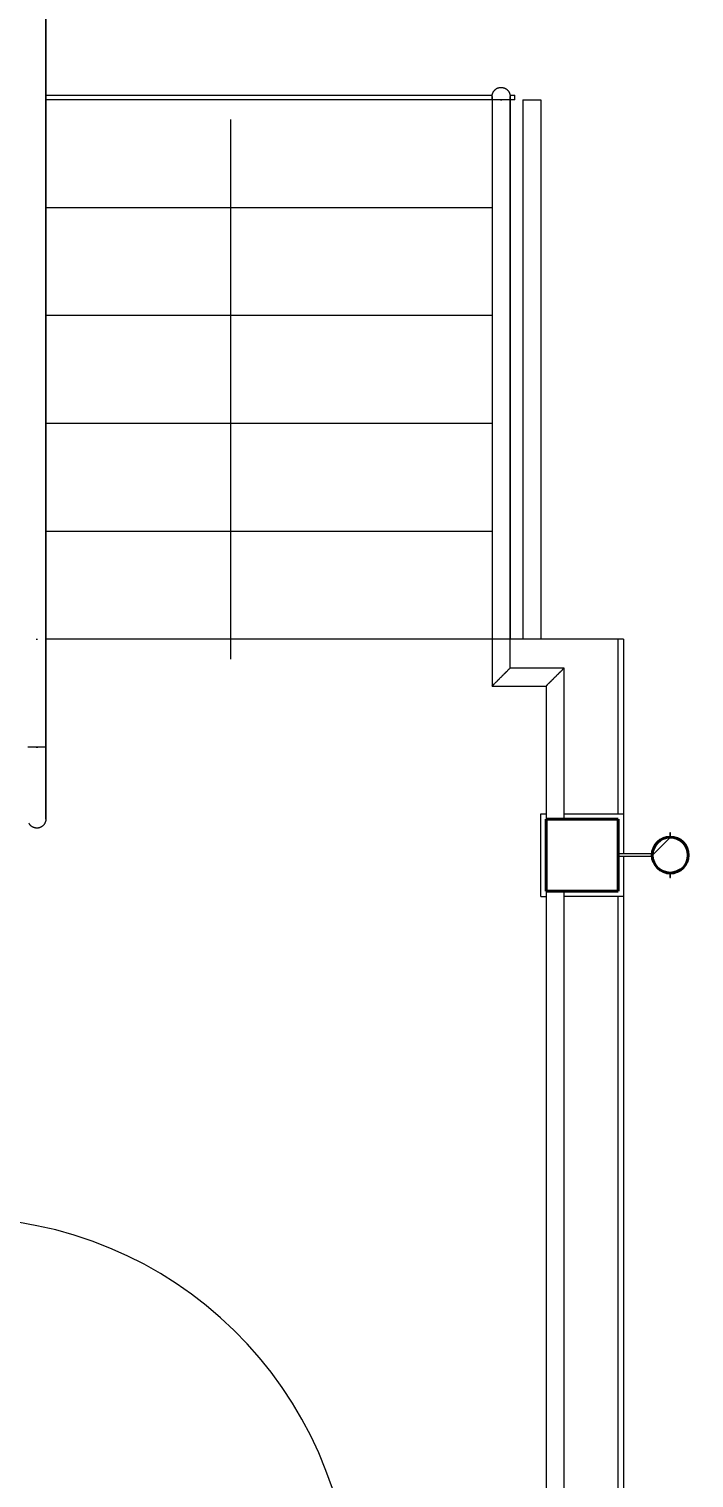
# Model space of a CAD drawing. Header units: millimetres. Extents: x -21010 to 105841, y -18351 to 135084.
# Drawn here: x 48627 to 50475, y 38593 to 42622 of the extents above; entities that cross this region are included whole.
import ezdxf
from ezdxf import colors
from ezdxf.entities.mleader import LeaderData, LeaderLine
from ezdxf.math import Vec2, Vec3

# ---------------------------------------------------------------- set-up
doc = ezdxf.new("R2010")
doc.units = ezdxf.units.MM
doc.linetypes.add('ADSK_Сверху', pattern=[450, 300, -150])
doc.layers.add('Двери открывание', color=7, linetype='Continuous', lineweight=9, true_color=0xc0c0c0)
for name, color, linetype, lineweight in [('ДОНМ_ТХ_Анно', 84, 'Continuous', 20), ('Лестницы', 7, 'Continuous', 9), ('Линии', 7, 'Continuous', 9), ('Несущие колонны', 7, 'Continuous', 9), ('Обобщенные модели', 7, 'Continuous', 9), ('Ограждение', 7, 'Continuous', 9), ('Перекрытие', 7, 'Continuous', 18), ('Стены наружные', 7, 'Continuous', 18), ('Узлы', 7, 'Continuous', 18)]:
    doc.layers.add(name, color=color, linetype=linetype, lineweight=lineweight)
doc.layers.add('Мультивыноски отполение', color=7, linetype='Continuous')
doc.styles.add('DCAD_TEXT', font='GOST_Common.ttf', dxfattribs={"height": 180})
doc.styles.add('ТХ_ДОНМ', font='ARIALN.TTF')

# ---------------------------------------------------------------- blocks, each defined once
blk = doc.blocks.new('_None')
blk = doc.blocks.new('1 этаж 21082025')
at = {"layer": 'Двери открывание'}
blk.add_arc((54170, -5251), 1092, 1.0494, 90, dxfattribs=at)
at = {"layer": 'Лестницы'}
for p, q in [((55652, -1350), (54412, -1350)), ((55652, -1350), (54412, -1350)), ((55652, -1650), (54412, -1650)), ((55652, -1650), (54412, -1650)), ((55652, -1950), (54412, -1950)), ((55652, -1950), (54412, -1950)), ((55652, -2250), (54412, -2250)), ((55652, -2250), (54412, -2250)), ((55652, -2550), (54412, -2550))]:
    blk.add_line(p, q, dxfattribs=at)
at = {"layer": 'Линии', "linetype": 'ADSK_Сверху'}
blk.add_arc((56182, -1298), 748.7, 0, 90, dxfattribs=at)
at = {"layer": 'Несущие колонны', "lineweight": 40}
for p, q in [((56002, -3050), (55802, -3050)), ((55802, -3050), (55802, -3250)), ((55802, -3050), (56002, -3050)), ((55802, -3250), (55802, -3050)), ((56002, -3250), (56002, -3050)), ((56002, -3050), (56002, -3250)), ((55802, -3250), (56002, -3250)), ((56002, -3250), (55802, -3250))]:
    blk.add_line(p, q, dxfattribs=at)
at = {"layer": 'Обобщенные модели', "linetype": 'Continuous', "lineweight": 9}
blk.add_line((56097.1, -3151), (56148, -3100.1), dxfattribs=at)
at = {"layer": 'Обобщенные модели'}
for p, q in [((56148, -3088), (56146, -3088)), ((56146, -3088), (56146, -3098)), ((56148, -3088), (56146, -3088)), ((56146, -3088), (56146, -3098)), ((56148, -3088), (56146, -3088)), ((56146, -3088), (56146, -3098)), ((56148, -3088), (56146, -3088)), ((56146, -3088), (56146, -3098)), ((56146, -3100), (56146, -3098)), ((56148, -3100), (56146, -3100)), ((56148, -3098), (56148, -3088)), ((56148, -3098), (56148, -3088)), ((56148, -3098), (56148, -3088)), ((56148, -3098), (56148, -3088)), ((56148, -3098), (56148, -3100)), ((56095, -3146.7), (56002, -3146.7)), ((56002, -3153.3), (56095, -3153.3)), ((56095, -3149.1), (56095, -3146.7)), ((56095, -3153.3), (56095, -3150.9)), ((56146, -3202), (56146, -3200)), ((56146, -3200), (56148, -3200)), ((56146, -3202), (56146, -3212)), ((56146, -3202), (56146, -3212)), ((56146, -3202), (56146, -3212)), ((56146, -3202), (56146, -3212)), ((56146, -3212), (56148, -3212)), ((56146, -3212), (56148, -3212)), ((56146, -3212), (56148, -3212)), ((56146, -3212), (56148, -3212)), ((56148, -3200), (56148, -3202)), ((56148, -3212), (56148, -3202)), ((56148, -3212), (56148, -3202)), ((56148, -3212), (56148, -3202)), ((56148, -3212), (56148, -3202))]:
    blk.add_line(p, q, dxfattribs=at)
for start, end in [(0, 180), (180, 0)]:
    blk.add_arc((56147, -3150), 52, start, end, dxfattribs=at)
at = {"layer": 'Обобщенные модели', "lineweight": 40}
for start, end in [(0, 180), (180, 0)]:
    blk.add_arc((56147, -3150), 50, start, end, dxfattribs=at)
at = {"layer": 'Ограждение'}
for p, q in [((54412, -750), (54412, -2550)), ((54412, -2555.9), (54412, -755.9)), ((55652, -1039.5), (55652.1, -1038.5)), ((55652, -1040.5), (55652, -1039.5)), ((55652, -1040.6), (55652, -1040.5)), ((55652, -1040.5), (55652, -1040.5)), ((55652, -1040.5), (55652, -1040.5)), ((55652, -1040.5), (55652, -1040.6)), ((55652, -1040.7), (55652, -1040.6)), ((55652, -1040.6), (55652, -1040.7)), ((55652, -1040.9), (55652, -1040.7)), ((55652, -1040.7), (55652, -1040.9)), ((55652, -1041.2), (55652, -1040.9)), ((55652, -1040.9), (55652, -1041.2)), ((55652, -1041.5), (55652, -1041.2)), ((55652, -1041.2), (55652, -1041.5)), ((55652, -1041.9), (55652, -1041.5)), ((55652, -1041.5), (55652, -1041.9)), ((55652, -1042.3), (55652, -1041.9)), ((55652, -1041.9), (55652, -1042.4)), ((55652, -1042.8), (55652, -1042.3)), ((55652, -1042.4), (55652, -1042.9)), ((55652, -1043.3), (55652, -1042.8)), ((55652, -1042.9), (55652, -1043.4)), ((55652, -1043.9), (55652, -1043.3)), ((55652, -1043.4), (55652, -1044)), ((55652, -1044.6), (55652, -1043.9)), ((55652, -1044), (55652, -1044.7)), ((55652, -1045.3), (55652, -1044.6)), ((55652, -1044.7), (55652, -1045.4)), ((55652, -1046.1), (55652, -1045.3)), ((55652, -1045.4), (55652, -1046.2)), ((55652, -1046.9), (55652, -1046.1)), ((55652, -1046.2), (55652, -1047)), ((55652, -1047.7), (55652, -1046.9)), ((55652, -1047), (55652, -1047.9)), ((55652.1, -1038.5), (55652.2, -1037.5)), ((55652.2, -1037.5), (55652.3, -1036.5)), ((55652.3, -1036.5), (55652.5, -1035.5)), ((55652.5, -1035.5), (55652.7, -1034.5)), ((55652.7, -1034.5), (55653, -1033.5)), ((55653, -1033.5), (55653.3, -1032.6)), ((55653.3, -1032.6), (55653.6, -1031.6)), ((55653.6, -1031.6), (55654, -1030.7)), ((55654, -1030.7), (55654.4, -1029.8)), ((55654.4, -1029.8), (55654.8, -1028.9)), ((55654.8, -1028.9), (55655.3, -1028)), ((55655.3, -1028), (55655.8, -1027.2)), ((55655.8, -1027.2), (55656.4, -1026.3)), ((55656.4, -1026.3), (55656.9, -1025.5)), ((55656.9, -1025.5), (55657.6, -1024.7)), ((55657.6, -1024.7), (55658.2, -1024)), ((55658.2, -1024), (55658.9, -1023.2)), ((55658.9, -1023.2), (55659.6, -1022.5)), ((55659.6, -1022.5), (55660.3, -1021.8)), ((55660.3, -1021.8), (55661.1, -1021.2)), ((55661.1, -1021.2), (55661.9, -1020.6)), ((55661.9, -1020.6), (55662.7, -1020)), ((55662.7, -1020), (55663.5, -1019.4)), ((55663.5, -1019.4), (55664.3, -1018.9)), ((55664.3, -1018.9), (55665.2, -1018.4)), ((55665.2, -1018.4), (55666.1, -1017.9)), ((55666.1, -1017.9), (55667, -1017.5)), ((55667, -1017.5), (55667.9, -1017.1)), ((55667.9, -1017.1), (55668.9, -1016.8)), ((55668.9, -1016.8), (55669.8, -1016.5)), ((55669.8, -1016.5), (55670.8, -1016.2)), ((55670.8, -1016.2), (55671.8, -1016)), ((55671.8, -1016), (55672.8, -1015.8)), ((55672.8, -1015.8), (55673.7, -1015.7)), ((55673.7, -1015.7), (55674.7, -1015.6)), ((55674.7, -1015.6), (55675.7, -1015.5)), ((55675.7, -1015.5), (55676.7, -1015.5)), ((55676.7, -1015.5), (55677, -1015.5)), ((55677, -1015.5), (55678, -1015.5)), ((55678, -1015.5), (55679, -1015.5)), ((55679, -1015.5), (55680, -1015.6)), ((55680, -1015.6), (55681, -1015.8)), ((55681, -1015.8), (55682, -1015.9)), ((55682, -1015.9), (55682.9, -1016.2)), ((55682.9, -1016.2), (55683.9, -1016.4)), ((55683.9, -1016.4), (55684.9, -1016.7)), ((55684.9, -1016.7), (55685.8, -1017.1)), ((55685.8, -1017.1), (55686.7, -1017.4)), ((55686.7, -1017.4), (55687.6, -1017.8)), ((55687.6, -1017.8), (55688.5, -1018.3)), ((55688.5, -1018.3), (55689.4, -1018.8)), ((55689.4, -1018.8), (55690.3, -1019.3)), ((55690.3, -1019.3), (55691.1, -1019.8)), ((55691.1, -1019.8), (55691.9, -1020.4)), ((55691.9, -1020.4), (55692.7, -1021)), ((55692.7, -1021), (55693.5, -1021.7)), ((55693.5, -1021.7), (55694.2, -1022.3)), ((55694.2, -1022.3), (55694.9, -1023)), ((55694.9, -1023), (55695.6, -1023.8)), ((55695.6, -1023.8), (55696.3, -1024.5)), ((55696.3, -1024.5), (55696.9, -1025.3)), ((55696.9, -1025.3), (55697.5, -1026.1)), ((55697.5, -1026.1), (55698, -1026.9)), ((55698, -1026.9), (55698.6, -1027.8)), ((55698.6, -1027.8), (55699, -1028.7)), ((55699, -1028.7), (55699.5, -1029.6)), ((55699.5, -1029.6), (55699.9, -1030.5)), ((55699.9, -1030.5), (55700.3, -1031.4)), ((55700.3, -1031.4), (55700.6, -1032.3)), ((55700.6, -1032.3), (55701, -1033.3)), ((55701, -1033.3), (55701.2, -1034.2)), ((55701.2, -1034.2), (55701.4, -1035.2)), ((55701.4, -1035.2), (55701.6, -1036.2)), ((55701.6, -1036.2), (55701.8, -1037.2)), ((55701.8, -1037.2), (55701.9, -1038.2)), ((55701.9, -1038.2), (55702, -1039.2)), ((55702, -1039.2), (55702, -1040.2)), ((55702, -1040.2), (55702, -1040.5)), ((55702, -1040.7), (55702, -1040.5)), ((55702, -1040.5), (55702, -1040.5)), ((55702, -1040.5), (55702, -1040.5)), ((55702, -1040.5), (55702, -1040.5)), ((55702, -1040.5), (55702, -1040.6)), ((55702, -1040.6), (55702, -1040.7)), ((55702, -1040.9), (55702, -1040.7)), ((55702, -1040.7), (55702, -1040.9)), ((55702, -1041.1), (55702, -1040.9)), ((55702, -1040.9), (55702, -1041.2)), ((55702, -1041.4), (55702, -1041.1)), ((55702, -1041.2), (55702, -1041.5)), ((55702, -1041.8), (55702, -1041.4)), ((55702, -1041.5), (55702, -1041.9)), ((55702, -1042.2), (55702, -1041.8)), ((55702, -1041.9), (55702, -1042.4)), ((55702, -1042.7), (55702, -1042.2)), ((55702, -1042.4), (55702, -1042.9)), ((55702, -1043.2), (55702, -1042.7)), ((55702, -1042.9), (55702, -1043.4)), ((55702, -1043.8), (55702, -1043.2)), ((55702, -1043.4), (55702, -1044)), ((55702, -1044.5), (55702, -1043.8)), ((55702, -1044), (55702, -1044.7)), ((55702, -1045.2), (55702, -1044.5)), ((55702, -1044.7), (55702, -1045.4)), ((55702, -1045.9), (55702, -1045.2)), ((55702, -1045.4), (55702, -1046.2)), ((55702, -1046.7), (55702, -1045.9)), ((55702, -1046.2), (55702, -1047)), ((55702, -1047.6), (55702, -1046.7)), ((55702, -1047), (55702, -1047.9)), ((55702, -1048.5), (55702, -1047.6)), ((55652, -1048.7), (55652, -1047.7)), ((55652, -1047.9), (55652, -1048.8)), ((55652, -1049.6), (55652, -1048.7)), ((55652, -1048.8), (55652, -1049.8)), ((55652, -1049.8), (55652, -1050.8)), ((55652, -1050), (55652, -2550)), ((55702, -1050), (55652, -1050)), ((55652, -1050), (55652, -2550)), ((55652, -1050.8), (55652, -1051.8)), ((55652, -1051.8), (55652, -1052.9)), ((55652, -1052.9), (55652, -1054.1)), ((55652, -1054.1), (55652, -1055.2)), ((55652, -1055.2), (55652, -1056.4)), ((55652, -1056.4), (55652, -1057.7)), ((55652, -1057.7), (55652, -1059)), ((55652, -1059), (55652, -1060.3)), ((55652, -1060.3), (55652, -1061.2)), ((55674.9, -1050), (55677, -1050)), ((55677, -1050), (55679.1, -1050)), ((55702, -1047.9), (55702, -1048.8)), ((55702, -1049.4), (55702, -1048.5)), ((55702, -1048.8), (55702, -1049.8)), ((55702, -1050.4), (55702, -1049.4)), ((55702, -2550), (55702, -1050)), ((55702, -1050), (55702, -2550)), ((55702, -1051.5), (55702, -1050.4)), ((55702, -1052.6), (55702, -1051.5)), ((55702, -1053.7), (55702, -1052.6)), ((55702, -1054.9), (55702, -1053.7)), ((55702, -1056.1), (55702, -1054.9)), ((55702, -1057.3), (55702, -1056.1)), ((55702, -1058.6), (55702, -1057.3)), ((55702, -1059.9), (55702, -1058.6)), ((55702, -1061.2), (55702, -1059.9)), ((55737, -1050), (55787, -1050)), ((55737, -1050), (55737, -2550)), ((55787, -1050), (55787, -2550)), ((54412, -2550), (54412, -2850)), ((54412, -2850), (54412, -2555.9)), ((55652, -2550), (55652, -2680)), ((55702, -2550), (55652, -2550)), ((55702, -2630), (55702, -2550)), ((55787, -2550), (55737, -2550)), ((55852, -2630), (55702, -2630)), ((55852, -3050), (55852, -2630)), ((55652, -2680), (55802, -2680)), ((55802, -2680), (55802, -3050)), ((54412, -2850), (54362, -2850)), ((54384.7, -2850), (54389.3, -2850)), ((54387, -2850), (54384.7, -2850)), ((54389.3, -2850), (54387, -2850)), ((54412, -2850), (54412, -2858)), ((54412, -2852.2), (54412, -2850)), ((54412, -2860.2), (54412, -2852.2)), ((54412, -2858), (54412, -2866)), ((54412, -2868.1), (54412, -2860.2)), ((54412, -2866), (54412, -2873.9)), ((54412, -2876.1), (54412, -2868.1)), ((54412, -2873.9), (54412, -2881.9)), ((54412, -2884), (54412, -2876.1)), ((54412, -2881.9), (54412, -2889.7)), ((54412, -2891.8), (54412, -2884)), ((54412, -2889.7), (54412, -2897.5)), ((54412, -2899.6), (54412, -2891.8)), ((54412, -2897.5), (54412, -2905.3)), ((54412, -2907.3), (54412, -2899.6)), ((54412, -2905.3), (54412, -2912.9)), ((54412, -2915), (54412, -2907.3)), ((54412, -2912.9), (54412, -2920.5)), ((54412, -2922.5), (54412, -2915)), ((54412, -2920.5), (54412, -2927.9)), ((54412, -2929.9), (54412, -2922.5)), ((54412, -2927.9), (54412, -2935.2)), ((54412, -2937.1), (54412, -2929.9)), ((54412, -2935.2), (54412, -2942.4)), ((54412, -2944.3), (54412, -2937.1)), ((54412, -2942.4), (54412, -2949.4)), ((54412, -2951.2), (54412, -2944.3)), ((54412, -2949.4), (54412, -2956.2)), ((54412, -2958.1), (54412, -2951.2)), ((54412, -2956.2), (54412, -2962.9)), ((54412, -2964.7), (54412, -2958.1)), ((54412, -2962.9), (54412, -2969.4)), ((54412, -2971.2), (54412, -2964.7)), ((54412, -2969.4), (54412, -2975.8)), ((54412, -2977.4), (54412, -2971.2)), ((54412, -2975.8), (54412, -2981.9)), ((54412, -2983.5), (54412, -2977.4)), ((54412, -2981.9), (54412, -2987.8)), ((54412, -2989.3), (54412, -2983.5)), ((54412, -2987.8), (54412, -2993.5)), ((54412, -2995), (54412, -2989.3)), ((54412, -2993.5), (54412, -2998.9)), ((54412, -3000.4), (54412, -2995)), ((54412, -2998.9), (54412, -3004.1)), ((54412, -3005.5), (54412, -3000.4)), ((54412, -3004.1), (54412, -3009.1)), ((54412, -3010.4), (54412, -3005.5)), ((54412, -3009.1), (54412, -3013.8)), ((54412, -3015.1), (54412, -3010.4)), ((54412, -3013.8), (54412, -3018.3)), ((54412, -3019.5), (54412, -3015.1)), ((54412, -3018.3), (54412, -3022.5)), ((54412, -3023.6), (54412, -3019.5)), ((54365.4, -3062.7), (54365, -3061.8)), ((54409.2, -3061.5), (54408.7, -3062.4)), ((54409.6, -3060.6), (54409.2, -3061.5)), ((54410, -3059.7), (54409.6, -3060.6)), ((54410.4, -3058.8), (54410, -3059.7)), ((54410.7, -3057.9), (54410.4, -3058.8)), ((54411, -3056.9), (54410.7, -3057.9)), ((54411.3, -3055.9), (54411, -3056.9)), ((54411.5, -3055), (54411.3, -3055.9)), ((54411.7, -3054), (54411.5, -3055)), ((54411.8, -3053), (54411.7, -3054)), ((54411.9, -3052), (54411.8, -3053)), ((54412, -3051), (54411.9, -3052)), ((54412, -3022.5), (54412, -3026.4)), ((54412, -3027.4), (54412, -3023.6)), ((54412, -3026.4), (54412, -3030)), ((54412, -3031), (54412, -3027.4)), ((54412, -3030), (54412, -3033.4)), ((54412, -3034.2), (54412, -3031)), ((54412, -3033.4), (54412, -3036.4)), ((54412, -3037.2), (54412, -3034.2)), ((54412, -3036.4), (54412, -3039.2)), ((54412, -3039.8), (54412, -3037.2)), ((54412, -3039.2), (54412, -3041.6)), ((54412, -3042.2), (54412, -3039.8)), ((54412, -3041.6), (54412, -3043.7)), ((54412, -3044.3), (54412, -3042.2)), ((54412, -3043.7), (54412, -3045.6)), ((54412, -3046), (54412, -3044.3)), ((54412, -3045.6), (54412, -3047.1)), ((54412, -3047.4), (54412, -3046)), ((54412, -3047.1), (54412, -3048.3)), ((54412, -3048.6), (54412, -3047.4)), ((54412, -3048.3), (54412, -3049.2)), ((54412, -3049.4), (54412, -3048.6)), ((54412, -3049.2), (54412, -3049.7)), ((54412, -3049.8), (54412, -3049.4)), ((54412, -3049.7), (54412, -3050)), ((54412, -3050), (54412, -3049.8)), ((54412, -3050), (54412, -3051)), ((54412, -3050), (54412, -3050)), ((54366, -3063.5), (54365.4, -3062.7)), ((54366.5, -3064.3), (54366, -3063.5)), ((54367.1, -3065.1), (54366.5, -3064.3)), ((54367.7, -3065.9), (54367.1, -3065.1)), ((54368.4, -3066.7), (54367.7, -3065.9)), ((54369.1, -3067.4), (54368.4, -3066.7)), ((54369.8, -3068.1), (54369.1, -3067.4)), ((54370.5, -3068.8), (54369.8, -3068.1)), ((54371.3, -3069.4), (54370.5, -3068.8)), ((54372.1, -3070.1), (54371.3, -3069.4)), ((54372.9, -3070.6), (54372.1, -3070.1)), ((54373.7, -3071.2), (54372.9, -3070.6)), ((54374.6, -3071.7), (54373.7, -3071.2)), ((54375.5, -3072.2), (54374.6, -3071.7)), ((54376.4, -3072.6), (54375.5, -3072.2)), ((54377.3, -3073), (54376.4, -3072.6)), ((54378.2, -3073.4), (54377.3, -3073)), ((54379.1, -3073.7), (54378.2, -3073.4)), ((54380.1, -3074), (54379.1, -3073.7)), ((54381.1, -3074.3), (54380.1, -3074)), ((54382, -3074.5), (54381.1, -3074.3)), ((54383, -3074.7), (54382, -3074.5)), ((54384, -3074.8), (54383, -3074.7)), ((54385, -3074.9), (54384, -3074.8)), ((54386, -3075), (54385, -3074.9)), ((54387, -3075), (54386, -3075)), ((54387.3, -3075), (54387, -3075)), ((54388.3, -3075), (54387.3, -3075)), ((54389.3, -3074.9), (54388.3, -3075)), ((54390.3, -3074.8), (54389.3, -3074.9)), ((54391.2, -3074.6), (54390.3, -3074.8)), ((54392.2, -3074.4), (54391.2, -3074.6)), ((54393.2, -3074.2), (54392.2, -3074.4)), ((54394.2, -3074), (54393.2, -3074.2)), ((54395.1, -3073.6), (54394.2, -3074)), ((54396.1, -3073.3), (54395.1, -3073.6)), ((54397, -3072.9), (54396.1, -3073.3)), ((54397.9, -3072.5), (54397, -3072.9)), ((54398.8, -3072), (54397.9, -3072.5)), ((54399.7, -3071.6), (54398.8, -3072)), ((54400.5, -3071), (54399.7, -3071.6)), ((54401.3, -3070.5), (54400.5, -3071)), ((54402.1, -3069.9), (54401.3, -3070.5)), ((54402.9, -3069.3), (54402.1, -3069.9)), ((54403.7, -3068.6), (54402.9, -3069.3)), ((54404.4, -3067.9), (54403.7, -3068.6)), ((54405.1, -3067.2), (54404.4, -3067.9)), ((54405.8, -3066.5), (54405.1, -3067.2)), ((54406.4, -3065.7), (54405.8, -3066.5)), ((54407.1, -3064.9), (54406.4, -3065.7)), ((54407.6, -3064.1), (54407.1, -3064.9)), ((54408.2, -3063.3), (54407.6, -3064.1)), ((54408.7, -3062.4), (54408.2, -3063.3)), ((55802, -3250), (55802, -8850)), ((55852, -8850), (55852, -3250))]:
    blk.add_line(p, q, dxfattribs=at)
for start_param, end_param in [(1.570796, 1.654581), (1.487012, 1.570796)]:
    blk.add_ellipse((55677, -1061.2), major_axis=(25, 0), ratio=0.447214, start_param=start_param, end_param=end_param, dxfattribs=at)
blk.add_open_spline([(54384.9, -2550), (54385.6, -2550), (54387, -2550), (54388.4, -2550), (54389.1, -2550)], degree=3, dxfattribs=at)
for points, knots in [([(55652, -2680), (55652, -2680), (55652.4, -2679.6), (55653.8, -2678.2), (55655.3, -2676.7), (55656.8, -2675.2), (55658.2, -2673.8), (55659.7, -2672.3), (55661.7, -2670.3), (55664, -2668), (55665.9, -2666.1), (55667.4, -2664.6), (55669, -2663), (55670.5, -2661.5), (55672.1, -2659.9), (55673.7, -2658.3), (55675.4, -2656.6), (55677, -2655), (55678.6, -2653.4), (55680.3, -2651.7), (55681.9, -2650.1), (55683.5, -2648.5), (55685, -2647), (55686.6, -2645.4), (55688.1, -2643.9), (55689.5, -2642.5), (55690.9, -2641.1), (55692.7, -2639.3), (55694.3, -2637.7), (55695.8, -2636.2), (55697.2, -2634.8), (55698.7, -2633.3), (55700.2, -2631.8), (55701.6, -2630.4), (55702, -2630), (55702, -2630)], [0, 0, 0, 0, 0.083333, 0.125, 0.166667, 0.208333, 0.229167, 0.25, 0.291667, 0.333333, 0.354167, 0.375, 0.395833, 0.416667, 0.4375, 0.458333, 0.479167, 0.5, 0.520833, 0.541667, 0.5625, 0.583333, 0.604167, 0.625, 0.645833, 0.666667, 0.6875, 0.708333, 0.75, 0.770833, 0.791667, 0.833333, 0.875, 0.916667, 1, 1, 1, 1]), ([(55852, -2630), (55852, -2630), (55851.6, -2630.4), (55850.2, -2631.8), (55848.7, -2633.3), (55847.2, -2634.8), (55845.8, -2636.2), (55844.3, -2637.7), (55842.7, -2639.3), (55840.9, -2641.1), (55839.5, -2642.5), (55838.1, -2643.9), (55836.6, -2645.4), (55835, -2647), (55833.5, -2648.5), (55831.9, -2650.1), (55830.3, -2651.7), (55828.6, -2653.4), (55827, -2655), (55825.4, -2656.6), (55823.7, -2658.3), (55822.1, -2659.9), (55820.5, -2661.5), (55819, -2663), (55817.4, -2664.6), (55815.9, -2666.1), (55814.5, -2667.5), (55813.1, -2668.9), (55811.3, -2670.7), (55809.7, -2672.3), (55808.2, -2673.8), (55806.8, -2675.2), (55805.3, -2676.7), (55803.8, -2678.2), (55802.4, -2679.6), (55802, -2680), (55802, -2680)], [-1, -1, -1, -1, -0.916667, -0.875, -0.833333, -0.791667, -0.770833, -0.75, -0.708333, -0.6875, -0.666667, -0.645833, -0.625, -0.604167, -0.583333, -0.5625, -0.541667, -0.520833, -0.5, -0.479167, -0.458333, -0.4375, -0.416667, -0.395833, -0.375, -0.354167, -0.333333, -0.3125, -0.291667, -0.25, -0.229167, -0.208333, -0.166667, -0.125, -0.083333, 0, 0, 0, 0])]:
    blk.add_open_spline(points, degree=3, knots=knots, dxfattribs=at)
at = {"layer": 'Перекрытие', "color": 49, "true_color": 0x464646}
for p, q in [((55652, -2550), (54412, -2550)), ((55737, -2550), (55702, -2550)), ((56002, -2550), (55787, -2550)), ((56002, -3035), (56002, -2550)), ((56002, -8835), (56002, -3265))]:
    blk.add_line(p, q, dxfattribs=at)
at = {"layer": 'Стены наружные'}
for p, q in [((54412, -1037), (55652.9, -1037)), ((55701.5, -1037), (55715, -1037)), ((55715, -1050), (55715, -1037)), ((55652, -1050), (54412, -1050)), ((55715, -1050), (55702, -1050)), ((56017, -2550), (56002, -2550)), ((56017, -2550), (56017, -3147.1)), ((55787, -3035), (55802, -3035)), ((55787, -3265), (55787, -3035)), ((55852, -3035), (56017, -3035)), ((56017, -3152.6), (56017, -13667.1)), ((55787, -3265), (55802, -3265)), ((56017, -3265), (55852, -3265))]:
    blk.add_line(p, q, dxfattribs=at)
at = {"layer": 'Узлы'}
blk.add_line((54925, -1105), (54925, -2605), dxfattribs=at)

msp = doc.modelspace()

# ---------------------------------------------------------------- block references
msp.add_blockref('1 этаж 21082025', (-5738, 43475))

# ---------------------------------------------------------------- leaders
at = {"layer": 'ДОНМ_ТХ_Анно'}
ml = msp.add_multileader_mtext('Standard', dxfattribs=at)
ml.set_content('П57', color=256, style='ТХ_ДОНМ')
ml.set_leader_properties()
ml.set_arrow_properties(name='NONE')
ml.build(insert=Vec2(0, 0))
ml.multileader.update_dxf_attribs({"text_left_attachment_type": 6, "text_right_attachment_type": 6, "dogleg_length": 0.25, "arrow_head_size": 250})
ctx = ml.context
ctx.base_point, ctx.char_height, ctx.arrow_head_size, ctx.landing_gap_size, ctx.plane_origin = Vec3(48279.1, 44398.2), 250, 250, 25, Vec3(43006.4, 40460.6)
ctx.left_attachment, ctx.right_attachment = 6, 6
notes = []
notes.append((ctx, [(0, (1, 1, 0), (48061.2, 44398.2), (1, 0), 217.9, [(1, [(47086.1, 43245), (47098.6, 42191)], 0, [])])]))
ctx.mtext.insert, ctx.mtext.flow_direction = Vec3(48304.1, 44698.2), 5
at = {"layer": 'Мультивыноски отполение'}
ml = msp.add_multileader_mtext('Standard', dxfattribs=at)
ml.set_content('ВТЗ У2 (Возд.элект.завеса) КЭВ-6П3033Е:\\P3/N/PE 380 В 50 Гц, Nуст.=6,0кВт,\\P ДхШхВ-1035х235х235', color=256, style='DCAD_TEXT')
ml.set_leader_properties(color=256, linetype='ByLayer', lineweight=-1)
ml.build(insert=Vec2(0, 0))
ml.multileader.update_dxf_attribs({"has_dogleg": 0, "text_left_attachment_type": 6, "text_right_attachment_type": 6, "dogleg_length": 1, "arrow_head_size": 250})
ctx = ml.context
ctx.base_point, ctx.char_height, ctx.arrow_head_size, ctx.landing_gap_size, ctx.plane_origin = Vec3(50419, 37786.2), 180, 250, 0.09, Vec3(-53426.7, 40451.9)
ctx.left_attachment, ctx.right_attachment = 6, 6
notes.append((ctx, [(1, (1, 1, 0), (50418, 37786.2), (1, 0), 1, [(0, [(47614.5, 38839.1)], 0, [])])]))
ctx.mtext.insert, ctx.mtext.line_spacing_style, ctx.mtext.flow_direction = Vec3(50419.1, 38002.2), 2, 5
for ctx, leaders in notes:
    for number, flags, end, landing, length, lines in leaders:
        leader = LeaderData()
        leader.index, (leader.has_last_leader_line, leader.has_dogleg_vector, leader.attachment_direction) = number, flags
        leader.last_leader_point, leader.dogleg_vector, leader.dogleg_length = Vec3(end), Vec3(landing), length
        for number, points, colour, breaks in lines:
            line = LeaderLine()
            line.index, line.vertices, line.color, line.breaks = number, Vec3.list(points), colors.encode_raw_color(colour), breaks
            leader.lines.append(line)
        ctx.leaders.append(leader)

doc.saveas('drawing.dxf')
